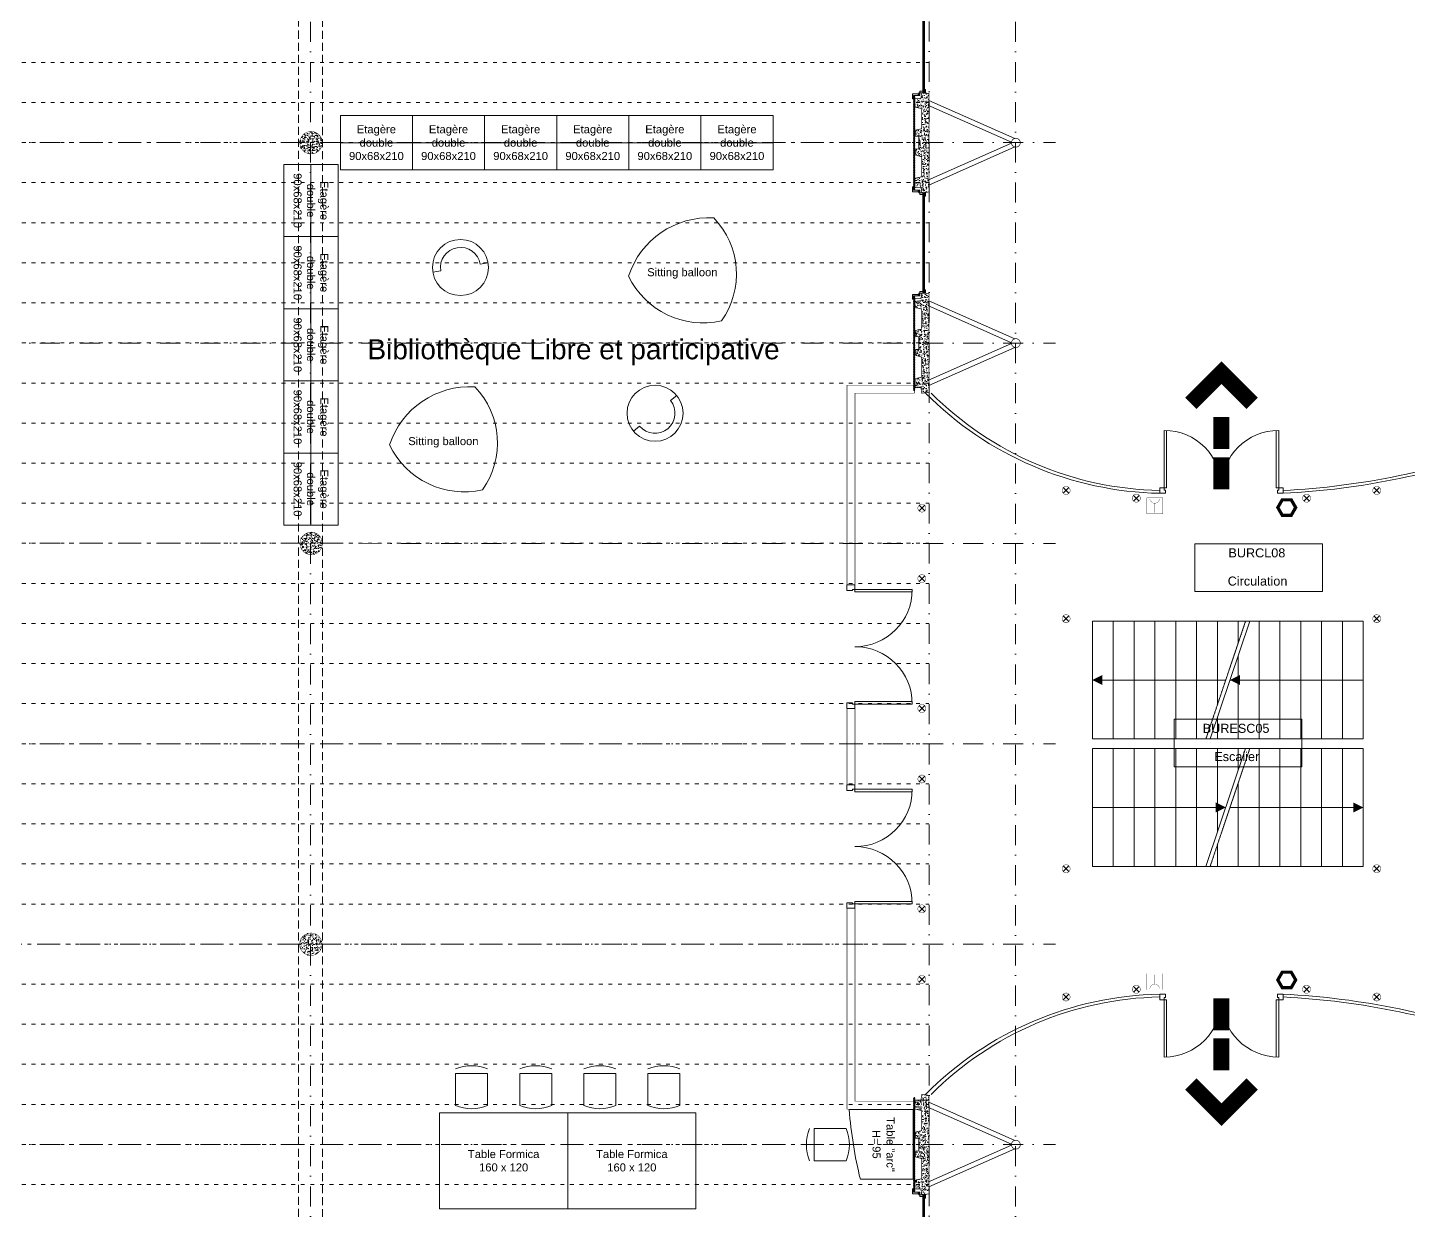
# Model space of a CAD drawing. Header units: millimetres. Extents: x 0 to 111176, y 95213 to 141729.
# Drawn here: x 48895 to 50618, y 106903 to 108379 of the extents above; entities that cross this region are included whole.
import ezdxf
from ezdxf.enums import TextEntityAlignment as Align

# ---------------------------------------------------------------- set-up
doc = ezdxf.new("R2010")
doc.units = ezdxf.units.MM
for name, pattern in [('ACAD_ISO03W100', [30, 12, -18]), ('DISCONTINU', [0.75, 0.5, -0.25]), ('HIDDEN2', [0.1875, 0.125, -0.0625]), ('TIRETPT2', [0.5, 0.25, -0.125, 0, -0.125])]:
    doc.linetypes.add(name, pattern=pattern)
doc.layers.add('CDP', color=7, linetype='Continuous', lineweight=9, true_color=0x364259)
doc.layers.add('STR_BOLLARD', color=7, linetype='Continuous', lineweight=9, true_color=0x1c1c1c)
doc.layers.add('Invisible', color=52, linetype='Continuous', lineweight=9, plot=False)
doc.layers.add('NOM_Espaces_SU', color=15, linetype='Continuous', lineweight=9, plot=False)
for name, color, linetype, lineweight in [('MEN_Ext', 115, 'Continuous', 9), ('MEN_Ext_Murs-rideaux', 113, 'Continuous', 9), ('MEN_Int', 153, 'Continuous', 9), ('MEN_Int_Escaliers', 25, 'Continuous', 9), ('MEN_Int_PCF', 177, 'Continuous', 9), ('MOB', 37, 'Continuous', 9), ('NOM_Espaces', 14, 'Continuous', 9), ('SSI-Evacuation', 90, 'Continuous', 9), ('SSI_DI', 20, 'Continuous', 9), ('SSI_UGCIS', 94, 'Continuous', 9), ('STR_BOLLARD_Axes', 252, 'Continuous', 9), ('STR_BOLLARD_projeté', 251, 'Continuous', 9)]:
    doc.layers.add(name, color=color, linetype=linetype, lineweight=lineweight)
doc.styles.add('Arial', font='arial.ttf')
doc.styles.add('Arial-10', font='arial.ttf', dxfattribs={"height": 10})
doc.styles.get("Standard").update_dxf_attribs({"font": 'arial.ttf'})

# ---------------------------------------------------------------- blocks, each defined once
blk = doc.blocks.new('Fenetres Ext')
for points in [[(14.09999999846332, 3.400000005214679), (14.09999999846332, 4.400000005214679), (18.09999999846332, 4.400000005214679), (18.09999999846332, 3.400000005214679)], [(14.09999999846332, 1.400000005214679), (139.0999999735504, 1.400000005214679), (139.0999999735504, 3.400000005214679), (14.09999999846332, 3.400000005214679), (14.09999999846332, 1.400000005214679)], [(14.09999999846332, -2.599999994785321), (16.09999999846332, -2.599999994785321), (16.09999999846332, 1.400000005214679), (14.09999999846332, 1.400000005214679)], [(139.0999999735504, 3.400000005214679), (139.0999999735504, 4.400000005214679), (135.0999999735504, 4.400000005214679), (135.0999999735504, 3.400000005214679)], [(139.0999999735504, -2.599999994785321), (137.0999999735504, -2.599999994785321), (137.0999999735504, 1.400000005214679), (139.0999999735504, 1.400000005214679)], [(6.599999998463318, -10.59999999478532), (10.59999999846332, -10.59999999478532), (10.59999999846332, -3.599999994785321), (11.59999999846332, -3.599999994785321), (11.59999999846332, -4.585936534454959), (12.59999999972251, -4.585936534454959), (12.59999999846332, -11.59999999478532), (6.599999998463318, -11.59999999478532)], [(10.59999999846332, -3.599999994785321), (14.09999999846332, -3.599999994785321), (14.09999999846332, -2.599999994785321), (10.59999999846332, -2.599999994785321), (10.59999999846332, -3.599999994785321)], [(142.5999999735504, -3.599999994785321), (139.0999999735504, -3.599999994785321), (139.0999999735504, -2.599999994785321), (142.5999999735504, -2.599999994785321), (142.5999999735504, -3.599999994785321)], [(146.5999999735504, -10.59999999478532), (142.5999999735504, -10.59999999478532), (142.5999999735504, -3.599999994785321), (141.5999999735504, -3.599999994785321), (141.5999999735504, -4.585936534454959), (140.5999999722912, -4.585936534454959), (140.5999999735504, -11.59999999478532), (146.5999999735504, -11.59999999478532)]]:
    blk.add_lwpolyline(points, close=True)
blk.add_lwpolyline([(14.09999999846332, 2.400000005214679), (139.0999999735504, 2.400000005214679)])
blk = doc.blocks.new('Porte double 10')
blk.add_lwpolyline([(81.43703520298004, -8.499999990832293), (9.99999999278225, -8.499999998079147), (9.99999999254942, 5.529727786779404e-10), (0, 0), (6.984919309616089e-10, -6.999999998952262), (6.999999993247911, -6.999999998544808), (6.999999993015081, -5.499999994033715), (81.49999999022111, -5.49999999141437, -0.4142135623524235), (10.00000000023283, -76.99999999135616, -0.4142135623524235), (81.50000000465661, -148.4999999768334), (7.000000007450581, -148.4999999893189), (7.000000007450581, -146.9999999848078), (1.909211277961731e-08, -146.9999999852153), (1.862645149230957e-08, -153.9999999845168), (10.00000000814907, -153.9999999832944), (10.00000000675209, -145.4999999846332), (81.43703521694988, -145.4999999774445)], format="xyb")
blk = doc.blocks.new('panneau+contreventement')
at = {"lineweight": 5}
h = blk.add_hatch(dxfattribs=at)
h.set_pattern_fill('AR-CONC', color=252, scale=0.04, angle=360, style=0)
h.set_pattern_definition([(49.99999999999994, (6.955815479159355e-08, 17.59999999470892), (7.287386759840159, -0.6375634215561317), [0.7619999999999998, -8.381999999999998]), (354.9999999999999, (6.955815479159355e-08, 17.59999999470892), (-1.409736856998765, 7.642273809561408), [0.6096, -6.7056233668]), (100.4514446999998, (0.6072803495580956, 17.54686985470835), (5.877649883614139, 7.004710076487798), [0.6476003520000001, -7.123609784]), (46.18419999999995, (6.955815479159355e-08, 19.63199999470817), (10.8431616356852, -1.681693117309098), [1.143, -12.573]), (96.63555760999995, (0.9035960695582617, 19.49185999470865), (9.49616536206013, 9.89704498390885), [0.9714009256, -10.6854243264]), (351.18415117, (6.955815479159355e-08, 19.63199999470817), (9.496165362599092, 9.897044983421296), [0.9143986827999999, -10.0583892768]), (20.99999999999999, (1.016000069557776, 19.12399999471018), (6.064575650765295, -4.090607927483512), [0.7619999999999999, -8.382]), (326, (1.016000069557776, 19.12399999471018), (2.472081133905891, 7.367518644892768), [0.6096, -6.7056]), (71.45144499999996, (1.521381373558143, 18.78311599870722), (8.53665677114865, 3.2769107554362), [0.647600352, -7.123597503999998]), (37.49999999999993, (6.955815479159355e-08, 17.59999999470892), (0.1235441300236765, 3.382201554926124), [0, -6.624319999999999, 0, -6.8072, 0, -6.731]), (7.499999999999964, (6.955815479159355e-08, 17.59999999470892), (2.672786500412234, 4.007222992724778), [0, -3.88112, 0, -6.47192, 0, -2.5654]), (327.4999999999998, (-2.265679930442275, 17.59999999470892), (5.423623806674856, -0.2291497597069439), [0, -2.54, 0, -7.9248, 0, -10.5156]), (317.4999999999999, (-3.281679930441896, 17.59999999470892), (5.925167255440723, 1.017059641333315), [0, -3.302, 0, -5.26288, 0, -7.4676])])
h.paths.add_polyline_path([(8.000000000007276, 16.62599197128293), (8.000000000007276, 12.62599197128293), (-8, 12.62599197128293), (-8, 16.62599197128293), (-15.27348650529757, 16.62599197128293), (-17.5, 9), (-42.54545454565005, 9), (-44.5, 17.59999999831052), (-55.5, 17.59999999831052), (-55.5, 10), (-62.5, 9), (-61.5, 0), (61.5, 0), (62.5, 9), (55.5, 10), (55.5, 17.59999999831052), (44.5, 17.59999999831052), (42.5, 9), (17.50000000000728, 9), (15.72651349470971, 16.62599197128293)])
at = {"layer": 'CDP'}
h = blk.add_hatch(dxfattribs=at)
h.set_pattern_fill('ANSI31', color=256, scale=5)
h.set_pattern_definition([(45, (0, 0), (-0.4419417382415922, 0.4419417382415922), [])])
h.paths.add_polyline_path([(-59, 17.59999999831052), (-59, 19.3999999983098), (58.99999999767169, 19.3999999983098), (58.99999999767169, 17.59999999831052)])
at = {"linetype": 'Continuous', "lineweight": 5, "const_width": 0.8799999952316284}
blk.add_lwpolyline([(8.000000000007276, 16.62599197128293), (8.000000000007276, 12.62599197128293), (-8, 12.62599197128293), (-8, 16.62599197128293), (-15.27348650529757, 16.62599197128293), (-17.5, 9), (-42.54545454565005, 9), (-44.5, 17.59999999831052), (-55.5, 17.59999999831052), (-55.5, 10), (-62.5, 9), (-61.5, 0), (61.5, 0), (62.5, 9), (55.5, 10), (55.5, 17.59999999831052), (44.5, 17.59999999831052), (42.5, 9), (17.50000000000728, 9), (15.72651349470971, 16.62599197128293)], close=True, dxfattribs=at)
for points in [[(-5.29915068641867, -107.0272467950708), (-52.79727948180198, 0.03446815508141299)], [(-0.5113040249361802, -103.0238181007117), (-46.75775930929467, 1.216600178464432)], [(0.5113040249361802, -103.0238181007117), (46.75775930929467, 1.216600178464432)], [(5.29915068641867, -107.0272467950708), (52.79727948180198, 0.03446815508141299)], [(52.79745963354026, 0), (46.20254036645974, 0)]]:
    blk.add_lwpolyline(points)
at = {"const_width": 0.8}
blk.add_lwpolyline([(4.886542232529791, -105.9757763550551, 128.1178204295244), (4.962955946750299, -106.1295426030811, 0.007805315424875689)], format="xyb", close=True, dxfattribs=at)
at = {"layer": 'CDP', "const_width": 0.2}
blk.add_lwpolyline([(-59, 17.59999999831052), (-59, 19.3999999983098), (58.99999999767169, 19.3999999983098), (58.99999999767169, 17.59999999831052), (-59, 17.59999999831052)], close=True, dxfattribs=at)
blk = doc.blocks.new('poteau')
at = {"layer": 'STR_BOLLARD', "lineweight": 5}
h = blk.add_hatch(dxfattribs=at)
h.set_pattern_fill('AR-CONC', color=252, scale=0.04, angle=359.9999999999999, style=0)
h.set_pattern_definition([(49.99999999999999, (-34103.71972945715, -3518.988229174639), (7.287386759840159, -0.6375634215561317), [0.762, -8.382000000000001]), (355, (-34103.71972945715, -3518.988229174639), (-1.409736856998765, 7.642273809561408), [0.6096, -6.7056233668]), (100.4514446999999, (-34103.11244917716, -3519.04135931464), (5.877649883614139, 7.004710076487798), [0.6476003520000001, -7.123609784]), (46.18419999999993, (-34103.71972945715, -3516.956229174639), (10.8431616356852, -1.681693117309098), [1.143, -12.573]), (96.63555760999996, (-34102.81613345716, -3517.096369174639), (9.49616536206013, 9.89704498390885), [0.9714009256, -10.6854243264]), (351.18415117, (-34103.71972945715, -3516.956229174639), (9.496165362599092, 9.897044983421296), [0.9143986828, -10.0583892768]), (21, (-34102.70372945715, -3517.46422917464), (6.064575650765295, -4.090607927483512), [0.762, -8.382000000000001]), (326, (-34102.70372945715, -3517.46422917464), (2.472081133905891, 7.367518644892768), [0.6096, -6.7056]), (71.45144499999996, (-34102.19834815315, -3517.805113170639), (8.53665677114865, 3.2769107554362), [0.6476003520000001, -7.123597503999999]), (37.49999999999994, (-34103.71972945715, -3518.988229174639), (0.1235441300236765, 3.382201554926124), [0, -6.62432, 0, -6.807200000000001, 0, -6.731000000000001]), (7.499999999999974, (-34103.71972945715, -3518.988229174639), (2.672786500412234, 4.007222992724778), [0, -3.88112, 0, -6.47192, 0, -2.5654]), (327.4999999999999, (-34105.98540945715, -3518.988229174639), (5.423623806674856, -0.2291497597069439), [0, -2.54, 0, -7.9248, 0, -10.5156]), (317.4999999999999, (-34107.00140945715, -3518.988229174639), (5.925167255440723, 1.017059641333315), [0, -3.302, 0, -5.26288, 0, -7.4676])])
edge = h.paths.add_edge_path()
edge.add_arc((2.613544936025392e-10, 6.674660824046441e-11), 13.99999999999927, 284.7547730335563, 644.0803509681097)
edge.add_arc((2.613806948659203e-10, 6.66435795437792e-11), 13.99999999999917, 284.0803509681096, 284.7547730335563)
at = {"layer": 'STR_BOLLARD', "lineweight": 5, "const_width": 0.5}
blk.add_lwpolyline([(3.565555101478822, -13.53834616259883, 339.820519298623), (3.405953449982917, -13.57937705112045, 0.002942729891838111)], format="xyb", close=True, dxfattribs=at)
blk = doc.blocks.new('chauffeuse')
for points in [[(-35, 0), (-25, 0)], [(25, 0), (35, 0)]]:
    blk.add_lwpolyline(points)
blk.add_circle((0, 0), 35)
blk.add_arc((0, 0), 25, 0, 180)
blk = doc.blocks.new('etageres-doubles')
blk.add_lwpolyline([(0, 0), (68, 0), (68, -90), (0, -90), (0, 0)], close=True)
blk.add_lwpolyline([(34, 0), (34, -90)])
at = {"insert": (34, -45), "char_height": 10, "attachment_point": 5, "rotation": 270, "style": 'Arial'}
blk.add_mtext_dynamic_manual_height_columns('Etagère \\Pdouble\\P90x68x210', width=234.8605922671994, gutter_width=18352.47833725253, heights=[0], dxfattribs=at)
blk = doc.blocks.new('Sitting-balloon')
for centre, radius, start, end in [((31.8616203756658, -35.14636604475414), 105.5382483836643, 86.7419628053986, 161.873054904846), ((-33.65601704786795, 0.3089614613735223), 100.011135183437, 324.2645382834637, 44.35047942675714), ((24.40465786159995, 42.25449657124889), 102.9852926138599, 205.6413192401139, 282.973698470149)]:
    blk.add_arc(centre, radius, start, end)
at = {"insert": (-1.199063705354661, 1.00857838873236), "char_height": 10, "attachment_point": 5, "style": 'Arial'}
blk.add_mtext_dynamic_manual_height_columns('Sitting balloon', width=234.8605922671994, gutter_width=18352.47833725253, heights=[0], dxfattribs=at)
blk = doc.blocks.new('table-formica_160x120')
blk.add_lwpolyline([(120, 0), (120, -160), (0, -160), (0, 0)], close=True)
at = {"insert": (60, -80), "char_height": 10, "attachment_point": 5, "rotation": 270, "style": 'Arial'}
blk.add_mtext_dynamic_manual_height_columns('Table Formica\\P160 x 120', width=234.8605922671994, gutter_width=18352.47833725253, heights=[0], dxfattribs=at)
blk = doc.blocks.new('chaise-par-defaut')
for points in [[(-54.86354830078199, -20), (-54.86354830078199, -20, -0.189905722026742), (-54.86354830078199, 20)], [(-8.798114440534846, -20), (-8.798114440534846, -20, 0.189905722026742), (-8.798114440534846, 20)]]:
    blk.add_lwpolyline(points, format="xyb")
blk.add_lwpolyline([(-8.798114440534846, -20), (-48.79811444053485, -20), (-48.79811444053485, 20), (-8.798114440534846, 20)])
blk = doc.blocks.new('table-arc')
blk.add_lwpolyline([(-80, 43.49999999999272), (-80, 43.50000000000728), (0, 43.50000000000728), (0, -43.50000000000728), (-66, -43.50000000000728, -0.03955495318732785)], format="xyb", close=True)
at = {"char_height": 10, "rotation": 270, "style": 'Arial'}
for s, insert, attachment_point in [('Table "arc"', (-28.39474934566085, -0.1052195326399292), 5), ('H=', (-46.01231244178805, -0.1705031430942065), 6)]:
    blk.add_mtext_dynamic_manual_height_columns(s, width=234.8605922671994, gutter_width=18352.47833725253, heights=[0], dxfattribs=dict(at, insert=insert, attachment_point=attachment_point))
at = {"style": 'Arial-10'}
blk.add_attdef('HAUTEUR', text='', height=10, rotation=270, dxfattribs=at).set_placement((-45.76254463806129, -2.227131945525799), align=Align.MIDDLE_LEFT)
blk = doc.blocks.new('Esca double')
for p, q in [((-13.00000003063303, 12.00000001416686), (324.9999999693674, 12.00000001286389)), ((-13.0000000311997, -134.9999999860231), (-13.00000003063303, 12.00000001416686)), ((12.9999999688003, -134.9999999861233), (12.99999996936697, 12.00000001406661)), ((38.9999999688003, -134.9999999862235), (38.99999996936697, 12.0000000139664)), ((64.99999996880032, -134.9999999863237), (64.999999969367, 12.00000001386617)), ((90.99999996880035, -134.999999986424), (90.99999996936702, 12.00000001376594)), ((116.9999999688004, -134.9999999865242), (116.9999999693671, 12.00000001366571)), ((133.8820943152711, -134.9999999865067), (183.3938992372431, 12.00000001340977)), ((142.9999999689651, -92.26467262688318), (142.9999999693671, 12.00000001356548)), ((168.9999999692627, -15.07096080463564), (168.9999999693671, 12.00000001346527)), ((194.9999999688005, -134.9999999868249), (194.9999999693672, 12.00000001336504)), ((220.9999999688005, -134.9999999869251), (220.9999999693672, 12.00000001326479)), ((246.9999999688006, -134.9999999870253), (246.9999999693673, 12.00000001316458)), ((272.9999999688006, -134.9999999871255), (272.9999999693673, 12.00000001306435)), ((298.9999999688007, -134.9999999872258), (298.9999999693674, 12.00000001296412)), ((324.9999999688007, -134.9999999871361), (324.9999999693674, 12.00000001286389)), ((168.9999999688004, -134.9999999867246), (168.9999999692024, -30.73532736427996)), ((324.999999969084, -61.4999999909495), (158.6379967749907, -61.4999999903082)), ((142.9999999688004, -134.9999999866244), (142.9999999689047, -107.9290391682598)), ((-13.0000000311997, -134.9999999860231), (324.9999999688007, -134.9999999871361)), ((-13.0000000311997, -146.9836496618428), (-13.00000003176638, -293.9836496618428)), ((324.9999999688007, -146.9836496629559), (-13.0000000311997, -146.9836496618428)), ((12.9999999688003, -146.9836496617532), (12.99999996823362, -293.983649661943)), ((38.99999996880035, -146.9836496618534), (38.99999996823368, -293.9836496620433)), ((64.99999996880041, -146.9836496619536), (64.99999996823374, -293.9836496621435)), ((90.99999996880047, -146.9836496620538), (90.9999999682338, -293.9836496622437)), ((116.9999999688005, -146.9836496621541), (116.9999999682338, -293.983649662344)), ((178.1179056223299, -146.9836496624722), (128.6061007003579, -293.9836496623887)), ((142.9999999688006, -146.9836496622543), (142.9999999683986, -251.248322284699)), ((168.9999999688006, -146.9836496623545), (168.9999999686962, -174.0546104807191)), ((194.9999999688006, -146.9836496624548), (194.9999999682339, -293.9836496626447)), ((220.9999999688006, -146.983649662555), (220.999999968234, -293.9836496627449)), ((246.9999999688007, -146.9836496626552), (246.999999968234, -293.9836496628451)), ((272.9999999688007, -146.9836496627555), (272.999999968234, -293.9836496629453)), ((298.9999999688007, -146.9836496628557), (298.999999968234, -293.9836496630455)), ((324.9999999688007, -146.9836496629559), (324.999999968234, -293.9836496631458)), ((168.9999999686358, -189.7189770220958), (168.9999999682339, -293.9836496625444)), ((-13.00000003148301, -220.4836496580294), (153.3620031626103, -220.4836496586707)), ((142.9999999683383, -266.9126888443433), (142.9999999682339, -293.9836496624442)), ((324.999999968234, -293.9836496631458), (-13.00000003176638, -293.9836496618428))]:
    blk.add_line(p, q)
at = {"linetype": 'DISCONTINU'}
for p, q in [((128.6061007104215, -134.9999999864894), (178.1179056206777, 12.00000001343011)), ((153.3620031630943, -61.49999998920225), (-13.00000003091637, -61.49999998895366)), ((183.3938992271795, -146.9836496624896), (133.8820943169233, -293.9836496624091)), ((158.6379967745067, -220.4836496597767), (324.9999999685173, -220.4836496600253))]:
    blk.add_line(p, q, dxfattribs=at)
for points in [[(-13.00000003091637, -61.4999999859281), (-0.5000000295193843, -67.74999998828551), (-0.5000000310327835, -55.24999998959518)], [(158.6379967810419, -61.49999998728264), (171.1379967824389, -67.74999998964005), (171.1379967809255, -55.24999999094972)], [(153.3620031565591, -220.4836496616963), (140.8620031551621, -214.2336496593389), (140.8620031566755, -226.7336496580292)], [(324.9999999685174, -220.4836496630508), (312.4999999671204, -214.2336496606934), (312.4999999686338, -226.7336496593838)]]:
    blk.add_solid(points)
blk = doc.blocks.new('PO14A')
blk.add_lwpolyline([(-9.999999995525855, -78.43703521069969), (-9.99999999555996, -6.999999993421824), (-1.499999996087809, -6.999999993916362), (-1.499999995550638, 0), (-8.49999999555564, 3.922195901395753e-10), (-8.49999999555564, -3.99999999361782), (-6.999999990907213, -3.99999999361782), (-6.999999995832695, -78.49999999804496, -0.4142135623524235), (-78.4999999955545, -6.999999993916362, -0.4142135623524235), (-149.9999999952763, -78.49999999804496), (-150.0000000002018, -3.99999999361782), (-148.4999999955534, -3.99999999361782), (-148.4999999955534, 3.922195901395753e-10), (-155.4999999955584, 0), (-155.4999999950212, -6.999999993916362), (-146.999999995549, -6.999999993421824), (-146.9999999955832, -78.43703521069969)], format="xyb")
blk = doc.blocks.new('Potelet')
at = {"lineweight": 0, "const_width": 0.5}
blk.add_lwpolyline([(-1.600976329688904, 4.736757835458326, 7.011262514145348), (1.19217006630147, 4.855793501891813, 0.1426276648438825)], format="xyb", close=True, dxfattribs=at)
at = {"ltscale": 5}
for points in [[(-3.535533905932737, -3.535533905932737), (3.535533905932738, 3.535533905932738)], [(-3.535533905932738, 3.535533905932738), (3.535533905932737, -3.535533905932737)]]:
    blk.add_lwpolyline(points, dxfattribs=at)
blk = doc.blocks.new('BLOCLOCAL')
blk.add_lwpolyline([(0, 0.371824271303467), (0.9958800605197923, 0.371824271303467), (0.9958800605197923, 0), (0, 0)], close=True)
at = {"linetype": 'Continuous'}
blk.add_attdef('AFFECTATION', text='', height=0.0705547034740448, dxfattribs=at).set_placement((0.487939872969227, 0.04559894081668858), align=Align.CENTER)
at = {"layer": 'NOM_Espaces_SU', "linetype": 'Continuous'}
blk.add_attdef('CODE', text='', height=0.0705547034740448, dxfattribs=at).set_placement((0.4827368221802061, 0.2657278162891714), align=Align.CENTER)
blk = doc.blocks.new('Fleche-evac')
at = {"layer": 'SSI-Evacuation', "const_width": 20}
for points in [[(0, 0), (0, -40.00000000000003)], [(0, -50.00000000000003), (0, -90.00000000000003)], [(38.28427124746167, -107.0710678118653), (0, -145.3553390593279), (-38.28427124746167, -107.0710678118653)]]:
    blk.add_lwpolyline(points, dxfattribs=at)
blk = doc.blocks.new('Déclencheur-manuel')
at = {"const_width": 0.3}
blk.add_lwpolyline([(0, 0), (10, 0), (10, 20), (-10, 20), (-9.999985865492476, -7.067241274999348e-06)], close=True, dxfattribs=at)
blk.add_lwpolyline([(-5.933901802327859, 18.3424776436577, 0.8646110723044432), (6.150639911274289, 18.59244941637581)], format="xyb", dxfattribs=at)
blk.add_lwpolyline([(-0.09998414403601075, 1.42783105989156), (-0.09537600923237924, 13.244760594187)], dxfattribs=at)
blk = doc.blocks.new('boitier-UGCIS')
at = {"ltscale": 5, "const_width": 4}
blk.add_lwpolyline([(-11.17476362731168, 0), (-5.587381813655611, -9.677629182538226), (5.587381813655838, -9.677629182538226), (11.17476362731168, 0), (5.587381813655838, 9.67762918253834), (-5.587381813655838, 9.67762918253834)], close=True, dxfattribs=at)
blk = doc.blocks.new('escalier-liaison')
at = {"layer": 'MEN_Ext_Murs-rideaux'}
for centre, radius, start, end in [((188.5043841797401, 736.3440433654214), 423.9813112635907, 224.8168895355722, 268.8673874899694), ((187.9561937729343, 730.1628094593543), 414.256455747961, 224.9483111907741, 268.9166300194646), ((286.1826341202422, 1269.443007522532), 954.7018994213403, 272.8783634282235, 290.4663820297085), ((286.0938211541057, 1270.038075966862), 958.7962684330665, 272.8713755520196, 290.3882514624622), ((188.5043841797401, -736.3414345349847), 423.9813112635907, 91.13261251003388, 135.1831104646124), ((187.9561937729343, -730.1602006289177), 414.256455747961, 91.08336998053866, 135.051688809219), ((286.0938211541057, -1270.035467136426), 958.7962684330665, 69.61174853756528, 87.12862444798364), ((286.1826341202422, -1269.440398692095), 954.7018994213403, 69.53361797039797, 87.12163657177976)]:
    blk.add_arc(centre, radius, start, end, dxfattribs=at)
at = {"layer": 'MEN_Int', "extrusion": (0, 0, -1), "xscale": -1, "rotation": 180}
blk.add_blockref('PO14A', (-178.6237448587445, 312.4455682734661), dxfattribs=at)
at = {"layer": 'MEN_Int', "extrusion": (0, 0, -1)}
blk.add_blockref('PO14A', (-178.6237448587445, -312.4429594430294), dxfattribs=at)
at = {"layer": 'MEN_Int_Escaliers'}
blk.add_blockref('Esca double', (109.1367397225499, 140.9909384560087), dxfattribs=at)
at = {"layer": 'NOM_Espaces', "xscale": 160, "yscale": 160, "zscale": 160}
for p, values in [((224.1033951646336, 189.9940983423367), {'CODE': 'BURCL08', 'AFFECTATION': 'Circulation'}), ((198.1840319476105, -28.9557415194904), {'CODE': 'BURESC05', 'AFFECTATION': 'Escalier'})]:
    blk.add_blockref('BLOCLOCAL', p, dxfattribs=at).add_auto_attribs(values)
at = {"layer": 'SSI-Evacuation', "xscale": -1, "rotation": 180}
blk.add_blockref('Fleche-evac', (257.1237448512722, 317.5056127718199), dxfattribs=at)
at = {"layer": 'SSI-Evacuation'}
blk.add_blockref('Fleche-evac', (257.1237448512722, -317.5030039413832), dxfattribs=at)
at = {"layer": 'SSI_DI', "xscale": -1}
blk.add_blockref('Déclencheur-manuel', (173.9548093853905, 286.8132674994013), dxfattribs=at)
at = {"layer": 'SSI_DI', "rotation": 180}
blk.add_blockref('Déclencheur-manuel', (173.9548093853905, -286.8106586689646), dxfattribs=at)
at = {"layer": 'SSI_UGCIS', "xscale": -1, "rotation": 180}
blk.add_blockref('boitier-UGCIS', (338.6272125263591, 294.6802923727046), dxfattribs=at)
at = {"layer": 'SSI_UGCIS'}
blk.add_blockref('boitier-UGCIS', (338.6272125263591, -294.6776835422679), dxfattribs=at)
at = {"layer": 'STR_BOLLARD', "rotation": 180}
for p in [(63.23776289478667, 316.0000382581275), (150.8737448512722, 306.3313365407594), (63.23776289478667, 156.0000382581275)]:
    blk.add_blockref('Potelet', p, dxfattribs=at)
at = {"layer": 'STR_BOLLARD', "xscale": -1, "rotation": 180}
for p in [(363.3737448512722, 306.3313365407594), (451.0097268077577, 316.0000382581275), (451.0097268077577, 156.0000382581275)]:
    blk.add_blockref('Potelet', p, dxfattribs=at)
at = {"layer": 'STR_BOLLARD'}
for p in [(-116.7622371052133, 294.0001852161004), (-116.7622371052133, 206.0001852161004), (631.0097268077577, 206.0001852161004), (-116.7622371052133, 44.00025217855728), (631.0097268077577, 44.00025217855728), (-116.7622371052133, -43.99771468270046), (631.0097268077577, -43.99771468270046), (451.0097268077577, -155.9977146827005), (-116.7622371052133, -205.9977146827005), (631.0097268077577, -205.9977146827005), (-116.7622371052133, -293.9977146827005), (363.3737448512722, -306.3288011482146), (451.0097268077577, -315.9975028655826)]:
    blk.add_blockref('Potelet', p, dxfattribs=at)
at = {"layer": 'STR_BOLLARD', "xscale": -1}
for p in [(63.23776289478667, -155.9977146827005), (150.8737448512722, -306.3288011482146), (63.23776289478667, -315.9975028655826)]:
    blk.add_blockref('Potelet', p, dxfattribs=at)

msp = doc.modelspace()

# ---------------------------------------------------------------- linework, layer by layer
at = {"layer": 'CDP', "const_width": 0.5}
for points in [[(50007.41931330333, 107932.7739832013), (49917.41931328936, 107932.7739832085)], [(49917.41931327213, 107683.4436616189), (49917.41931328936, 107932.7739832085)], [(50001.88523540078, 107936.8419751123), (50001.88523539519, 107922.77398321)], [(50001.88523539519, 107922.77398321), (49927.41931329192, 107922.7739832096)], [(49927.41931327656, 107683.4436616014), (49927.41931329192, 107922.7739832096)], [(49917.4193132705, 107434.0323731225), (49917.4193132705, 107529.4436616262)], [(49927.41931327423, 107434.0323731193), (49927.41931327423, 107529.443661623)], [(50001.88523540404, 107029.5739832787), (49917.41931326305, 107029.5739832876), (49917.4193132705, 107280.0323731432)], [(50010.68523540664, 107039.5739832717), (49927.41931325653, 107039.5739832897), (49927.41931326259, 107280.0323731495)]]:
    msp.add_lwpolyline(points, dxfattribs=at)
at = {"layer": 'Invisible'}
msp.add_lwpolyline([(50002.09774368459, 107040.7147554502), (50019.6977436829, 107040.7147554502)], dxfattribs=at)
at = {"layer": 'STR_BOLLARD', "linetype": 'HIDDEN2', "ltscale": 80}
for points in [[(49232.79036814366, 105740.0072193362), (49232.96341953673, 110230.2419749821)], [(49262.79036127393, 105739.828389867), (49262.9634283053, 110230.4689198601)]]:
    msp.add_lwpolyline(points, dxfattribs=at)
at = {"layer": 'STR_BOLLARD_Axes', "linetype": 'TIRETPT2', "ltscale": 100}
for points in [[(49247.7092079844, 110339.8728246362), (49247.7092079844, 105594.9827319166)], [(50127.71393321149, 110339.8728246362), (50127.62425047846, 105594.9827319166)], [(50019.7092079844, 110089.872871855), (50019.91501980865, 105594.9827319166)], [(47757.80985035392, 108235.4332471832), (50177.68172276633, 108235.3834619176)], [(47757.79956357807, 107985.336537769), (50177.67143599048, 107985.2867525034)], [(47757.79956357806, 107735.4332473836), (50177.67143599047, 107735.383462118)], [(47757.7944201998, 107485.4332474895), (50177.66629261221, 107485.3834622239)], [(47757.78927682153, 107235.4332475953), (50177.66114923394, 107235.3834623297)], [(47757.78413344327, 106985.4332477011), (50177.65600585567, 106985.3834624355)]]:
    msp.add_lwpolyline(points, dxfattribs=at)
at = {"layer": 'STR_BOLLARD_projeté', "color": 252, "linetype": 'ACAD_ISO03W100', "lineweight": 5, "ltscale": 0.4}
for points in [[(47975.70564933377, 108335.4250814609), (50019.70844203145, 108335.4250814609)], [(47975.70564933377, 108285.4250814609), (50019.70842020257, 108285.4250814609)], [(47975.70564933377, 108235.4250814609), (50019.70839837367, 108235.4250814609)], [(47975.70564933377, 108185.4250814609), (50019.70837654479, 108185.4250814609)], [(47975.70564933377, 108135.4250814609), (50019.7083547159, 108135.4250814609)], [(47975.70564933377, 108085.4250814609), (50019.70833288701, 108085.4250814609)], [(47975.70564933377, 108035.4250814609), (50019.70831105812, 108035.4250814609)], [(47975.70564933377, 107985.4250814609), (50019.70828922922, 107985.4250814609)], [(47975.70564933377, 107935.4250814609), (50019.70826740033, 107935.4250814609)], [(47975.70564933377, 107885.4250814609), (50001.64104484337, 107885.4250814609)], [(47975.70564933377, 107835.4250814609), (50019.70822374256, 107835.4250814609)], [(47975.70564933377, 107785.4250814609), (50019.70820191367, 107785.4250814609)], [(47975.70564933377, 107735.4250814609), (50019.70818008478, 107735.4250814609)], [(47975.70564933377, 107685.4250814609), (50019.70815825589, 107685.4250814609)], [(47975.70564933377, 107635.4250814609), (50019.708136427, 107635.4250814609)], [(47975.70564933377, 107585.4250814609), (50019.70811459811, 107585.4250814609)], [(47975.70564933377, 107535.4250814609), (50019.70809276921, 107535.4250814609)], [(47975.70564933377, 107485.4250814609), (50019.70807094033, 107485.4250814609)], [(47975.70564933377, 107435.4250814609), (50019.70804911144, 107435.4250814609)], [(47975.70564933377, 107385.4250814609), (50019.70802728256, 107385.4250814609)], [(47975.70564933377, 107335.4250814609), (50019.70800545366, 107335.4250814609)], [(47975.70564933377, 107285.4250814609), (50019.70798362477, 107285.4250814609)], [(47994.61304254769, 107235.4250811894), (50001.60203659152, 107235.4250811894)], [(47975.70564933377, 107185.4250811894), (50019.70793996699, 107185.4250811894)], [(47975.70564933377, 107135.4250811894), (50019.7079181381, 107135.4250811894)], [(47975.70564933377, 107085.4250811894), (50019.70789630921, 107085.4250811894)], [(47975.70564933377, 107035.4250811894), (50019.70787448032, 107035.4250811894)], [(47975.70564933377, 106985.4250811894), (50019.70785265144, 106985.4250811894)], [(47975.70564933377, 106935.4250811894), (50019.70783082255, 106935.4250811894)]]:
    msp.add_lwpolyline(points, dxfattribs=at)

# ---------------------------------------------------------------- block references
at = {"layer": 'Invisible'}
msp.add_blockref('escalier-liaison', (50127.65998078896, 107485.3844910294), dxfattribs=at)
at = {"layer": 'MEN_Ext', "rotation": 270}
for p in [(50010.88796215138, 108436.6044296507), (50010.88796215208, 108186.6044296779), (50010.88796215837, 106936.604429794)]:
    msp.add_blockref('Fenetres Ext', p, dxfattribs=at)
at = {"layer": 'MEN_Int_PCF'}
for p in [(49917.41931328401, 107683.4436616009), (49917.41931328168, 107434.0323731187)]:
    msp.add_blockref('Porte double 10', p, dxfattribs=at)
at = {"layer": 'MOB'}
for name, p, rotation in [('etageres-doubles', (49285.09097115356, 108201.24197508), 90), ('etageres-doubles', (49375.09097115356, 108201.24197508), 90), ('etageres-doubles', (49465.09097115356, 108201.24197508), 90), ('etageres-doubles', (49555.09097115356, 108201.24197508), 90), ('etageres-doubles', (49645.09097115356, 108201.24197508), 90), ('etageres-doubles', (49735.09097115356, 108201.24197508), 90), ('chauffeuse', (49435.02248273989, 108079.5256849952), 9.709074406109096), ('chauffeuse', (49677.86602974098, 107897.6649019502), 219.4518859375778), ('table-formica_160x120', (49408.90640512827, 106905.0683454992, -457.4999999551492), 89.99999999999999), ('table-formica_160x120', (49568.90640512827, 106905.0683454992, -457.4999999551492), 89.99999999999999)]:
    msp.add_blockref(name, p, dxfattribs=dict(at, rotation=rotation))
for name, p in [('etageres-doubles', (49214.35519952526, 108208.0379172317, -457.4999999551492)), ('Sitting-balloon', (49713.1757307814, 108071.1384075131)), ('etageres-doubles', (49214.35519952526, 108118.0379172317, -457.4999999551492)), ('etageres-doubles', (49214.35519952526, 108028.0379172317, -457.4999999551492)), ('etageres-doubles', (49214.35519952526, 107938.0379172317, -457.4999999551492)), ('Sitting-balloon', (49414.91508843052, 107860.4222128823)), ('etageres-doubles', (49214.35519952526, 107848.0379172317, -457.4999999551492)), ('chaise-par-defaut', (49925.37437647666, 106985.1754161981))]:
    msp.add_blockref(name, p, dxfattribs=at)
at = {"layer": 'MOB', "xscale": -1, "rotation": 90}
for p in [(49448.90640512827, 107025.0683454992, -457.4999999551492), (49528.90640512827, 107025.0683454992, -457.4999999551492), (49608.90640512827, 107025.0683454992, -457.4999999551492), (49688.90640512827, 107025.0683454992, -457.4999999551492)]:
    msp.add_blockref('chaise-par-defaut', p, dxfattribs=at)
at = {"layer": 'MOB', "lineweight": 5}
msp.add_blockref('table-arc', (50000.09501694031, 106985.4523008704), dxfattribs=at).add_auto_attribs({'HAUTEUR': '95'})
at = {"layer": 'STR_BOLLARD', "rotation": 90}
for p in [(50019.69774368674, 108235.2147553235), (50019.69774368557, 107985.2147553483), (50019.6977436829, 106985.2147554502)]:
    msp.add_blockref('panneau+contreventement', p, dxfattribs=at)
at = {"layer": 'STR_BOLLARD'}
for p in [(49248.52557754594, 108235.2419750859, -457.4999999551492), (49248.67524959218, 107735.241975138, -457.4999999551492), (49248.30846137293, 107235.2419893237)]:
    msp.add_blockref('poteau', p, dxfattribs=at)

# ---------------------------------------------------------------- texts
at = {"layer": 'MOB', "insert": (49576.17031688836, 107973.7299620573), "char_height": 25, "attachment_point": 5, "style": 'Arial'}
msp.add_mtext_dynamic_manual_height_columns('Bibliothèque Libre et participative', width=501.6954130432568, gutter_width=18352.47833725253, heights=[0], dxfattribs=at)

doc.saveas('drawing.dxf')
